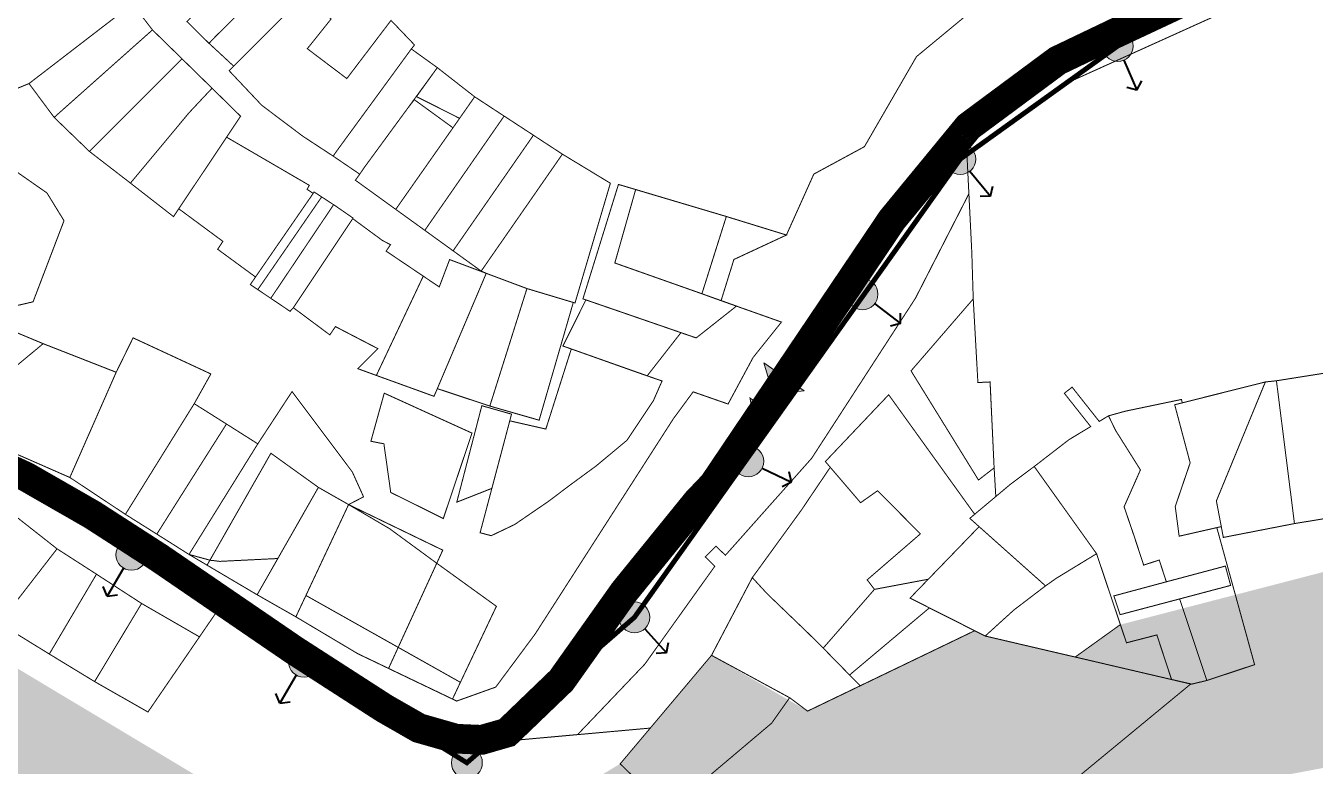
# Model space of a CAD drawing. Header units: millimetres. Extents: x 21689 to 31331, y 37531 to 43751.
# Drawn here: x 23250.9 to 23511.4, y 38434 to 38583.7 of the extents above; entities that cross this region are included whole.
import ezdxf

# ---------------------------------------------------------------- set-up
doc = ezdxf.new("R2010")
doc.units = ezdxf.units.MM
doc.layers.add('0.15 - Видовые раскрытия', color=22, linetype='Continuous', lineweight=9)
doc.layers.add('CONTUR', color=150, linetype='Continuous', lineweight=9)
doc.layers.add('00 Дороги', color=252, linetype='Continuous', lineweight=9, transparency=0.2)
doc.layers.add('00 Природный ландшафт', color=81, linetype='Continuous', lineweight=9, true_color=0xa9da90, transparency=0.4)
doc.linetypes.add('474_2', pattern='A,1,-0.5,[222,geobl2.shx,S=0.1,R=0,X=0,Y=0],-0.5,3', length=5)

# ---------------------------------------------------------------- blocks, each defined once
blk = doc.blocks.new('участки все')
at = {"layer": 'CONTUR', "const_width": 0.2}
for points in [[(347.73, 861.14), (373.09, 850), (384.31, 842.55), (390.66, 838.55), (397.16, 834.44), (400.81, 832.27), (410.92, 826.29), (418.74, 821.83), (431.24, 814.38), (451.22, 804.8), (459.11, 807.63), (467.06, 818.35), (495.01, 861.91), (498.98, 867.31), (506.03, 864.85), (511.08, 874.24), (516.81, 881.42), (504.62, 885.74), (507.21, 894.07), (517.82, 899.01), (523.35, 911.33), (533.57, 916.87), (544.09, 935.08), (554.52, 943.71)], [(660.35, 968.58), (574.25, 929.64), (565.25, 923.65), (554.26, 915.64), (554.67, 907.34), (543.87, 886.22), (522.9, 853.86), (505.5, 834.28), (503.57, 836.11), (501.44, 833.93), (503.36, 832.06), (489.23, 812.28), (475.65, 798.03), (463.67, 796.94), (451.89, 794.9), (441.42, 797.78), (421.61, 809.9), (402.86, 823.02), (399.27, 817.78), (387.58, 824.53), (378.47, 830.45), (370.5, 835.58), (362.1, 842.19)], [(631.17, 871.83), (616.79, 869.55), (614.55, 869.31), (597.78, 865.09), (597.6, 865.77), (586.26, 863.4), (582.87, 862.46), (581, 861.33), (575.52, 868.26), (573.95, 867.02), (579.27, 860.29), (574.88, 857.64), (567.87, 852.22), (563.08, 848.64), (560.11, 846.15), (559.77, 851.94), (558.96, 869.31), (556.49, 869.19), (555.55, 886.09), (555.26, 895.56), (554.26, 915.64), (565.25, 923.65), (574.25, 929.64), (660.35, 968.58)], [(358.86, 820.53), (368.94, 814.31), (378.09, 808.74), (388.86, 802.59), (402.86, 823.02), (421.61, 809.9), (441.42, 797.78), (451.89, 794.9), (463.67, 796.94), (490.32, 799.34), (484.24, 792.11), (493.98, 782.7), (514.83, 800.33), (518.47, 805.48), (522.09, 802.77), (555.83, 819.02), (557.97, 817.95), (599.48, 808.25), (574.85, 787.92)]]:
    blk.add_lwpolyline(points, dxfattribs=at)
for points in [[(413.74, 958.89), (412.35, 957.53), (409.51, 954.73), (398.09, 943.48), (396.74, 942.16), (401.2, 937.76), (402.48, 939.12), (412.63, 949.16), (412.84, 948.94), (413.99, 950.05), (416.74, 952.54), (418.47, 954.11), (413.74, 958.89)], [(353.11, 949.38), (369.55, 957.19), (375.58, 945.36), (380.96, 949.1), (382.61, 946.23), (383.78, 944.22), (364.84, 929.63), (361.72, 928.35), (358.21, 936.86), (353.11, 949.38)], [(416.74, 952.54), (413.99, 950.05), (412.84, 948.94), (412.63, 949.16), (402.48, 939.12), (401.2, 937.77), (406.17, 933.16), (406.72, 933.71), (416.12, 943.09), (417.29, 944.16), (420.73, 947.28), (421.29, 947.77), (416.74, 952.54)], [(389.77, 940.48), (369.92, 922.79), (364.84, 929.63), (385.74, 945.72), (389.77, 940.48)], [(420.73, 947.28), (425.86, 942.69), (421.05, 936.68), (429.03, 930.64), (437.96, 942.4), (442.71, 937.43), (442.06, 936.63), (436, 928.33), (427.38, 916.54), (426.89, 915.85), (426.27, 914.97), (420.18, 918.96), (411.85, 925.24), (405.25, 932.24), (416.12, 943.09), (420.73, 947.28)], [(389.77, 940.48), (369.92, 922.79), (377.03, 915.92), (395.75, 934.63), (389.77, 940.48)], [(442.06, 936.63), (436, 928.33), (427.38, 916.54), (426.89, 915.85), (426.27, 914.97), (431.64, 911.31), (432.24, 912.19), (432.6, 912.72), (441.23, 924.51), (447.31, 932.85), (442.06, 936.63)], [(395.75, 934.63), (401.81, 928.69), (397.12, 923.68), (385.33, 909.51), (377.03, 915.92), (395.75, 934.63)], [(451.81, 922.6), (454.85, 926.96), (447.31, 932.85), (443.1, 926.99), (451.81, 922.6)], [(401.81, 928.69), (397.12, 923.68), (385.33, 909.51), (394.03, 902.73), (407.57, 923.03), (401.81, 928.69)], [(442.66, 926.37), (450.47, 920.69), (438.91, 904.2), (430.76, 910.09), (431.64, 911.31), (432.24, 912.19), (432.6, 912.72), (441.23, 924.51), (442.66, 926.37)], [(450.47, 920.69), (438.91, 904.2), (444.78, 899.96), (460.8, 923.06), (454.85, 926.96), (451.81, 922.6), (450.47, 920.69)], [(450.5, 895.82), (466.72, 919.19), (460.8, 923.06), (444.78, 899.96), (450.5, 895.82)], [(456.17, 891.72), (450.5, 895.82), (466.72, 919.19), (472.57, 915.36), (456.17, 891.72)], [(339.99, 916.58), (347.34, 917.95), (355.88, 916.31), (368.47, 907.51), (371.91, 901.91), (365.66, 885.51), (343.67, 880.38), (342.78, 879.3), (335.71, 885.96), (339.99, 916.58)], [(410.59, 890.53), (402.94, 896.14), (404, 897.73), (395.09, 904.32), (404.75, 918.79), (414.4, 913.17), (421.45, 909.06), (421.01, 908.25), (422.24, 907.43), (410.59, 890.53)], [(472.57, 915.36), (481.41, 910), (482.26, 909.48), (475.12, 885.28), (474.77, 885.38), (465.41, 888.19), (457.19, 891.27), (456.17, 891.72), (472.57, 915.36)], [(472.67, 876.58), (489.7, 870.55), (496.51, 879.28), (499.6, 878.21), (507.73, 884.65), (500.75, 887.14), (505.68, 902.76), (483.89, 909.24), (476.72, 886.11), (477.32, 885.9), (472.67, 876.58)], [(483.89, 909.24), (487.37, 908.21), (483.16, 893.36), (500.75, 887.14), (504.62, 885.74), (507.73, 884.65), (505.83, 883.14), (501.75, 879.91), (499.6, 878.21), (496.51, 879.28), (477.32, 885.9), (476.72, 886.11), (483.89, 909.24)], [(422.24, 907.43), (422.42, 907.71), (423.95, 906.72), (411.05, 887.98), (409.54, 889), (410.59, 890.53), (422.24, 907.43)], [(423.95, 906.72), (426.36, 905.14), (413.67, 886.22), (411.05, 887.98), (423.95, 906.72)], [(500.75, 887.14), (483.16, 893.36), (487.37, 908.21), (505.68, 902.76), (500.75, 887.14)], [(426.36, 905.14), (426.91, 904.78), (430.3, 902.43), (430.23, 902.32), (426.64, 896.95), (420.49, 887.72), (418.23, 884.32), (417.57, 883.59), (413.67, 886.22), (426.36, 905.14)], [(435, 870.63), (431.24, 872), (435.29, 876.05), (426.73, 880.5), (425.6, 878.83), (418.23, 884.32), (420.49, 887.72), (426.64, 896.95), (430.23, 902.32), (436.22, 897.91), (437.85, 897.06), (436.97, 895.76), (444.47, 890.7), (435, 870.63)], [(500.75, 887.14), (505.68, 902.76), (517.82, 899.01), (507.21, 894.07), (504.62, 885.74), (500.75, 887.14)], [(435, 870.63), (444.47, 890.7), (447.7, 888.52), (449.79, 894.05), (457.19, 891.27), (447.31, 867.96), (446.64, 866.41), (435, 870.63)], [(465.41, 888.19), (457.19, 891.27), (447.31, 867.96), (457.91, 864.44), (465.41, 888.19)], [(465.41, 888.19), (474.77, 885.38), (467.87, 861.58), (457.91, 864.44), (465.41, 888.19)], [(477.32, 885.9), (496.51, 879.28), (489.7, 870.55), (472.67, 876.58), (477.32, 885.9)], [(556.49, 869.19), (558.95, 869.31), (559.77, 851.94), (556.61, 849.49), (542.99, 871.55), (555.55, 886.09), (556.49, 869.19)], [(367.7, 877.05), (362.66, 872.86), (360.3, 871.48), (350.51, 863.69), (347.73, 861.14), (341.29, 863.97), (351.68, 875.17), (357.39, 881.36), (367.7, 877.05)], [(401.57, 870.93), (398.21, 864.92), (384.31, 842.55), (373.09, 850), (382.45, 871.27), (385.86, 878.23), (401.57, 870.93)], [(373.09, 850), (347.73, 861.14), (350.51, 863.69), (360.3, 871.48), (362.66, 872.86), (367.7, 877.05), (382.45, 871.27), (373.09, 850)], [(474.37, 875.98), (488.13, 871.09), (492.7, 869.51), (490.94, 865.51), (485.62, 857.53), (479.37, 852.32), (474.03, 848.4), (469.84, 845.23), (462.94, 840.5), (458.19, 838.23), (455.95, 838.83), (461.94, 861.45), (469.23, 859.79), (474.37, 875.98)], [(616.79, 869.55), (631.17, 871.83), (630.69, 869.06), (638.02, 870.45), (638.74, 873.61), (644.36, 874.67), (645.09, 869.52), (648.49, 845.72), (634.24, 843), (626.28, 841.64), (620.43, 840.68), (616.79, 869.55)], [(411.05, 856.8), (417.97, 867.37), (430.15, 851.1), (432.41, 846.09), (429.39, 844.52), (423.29, 848), (415.09, 833.62), (403.38, 833.04), (401.39, 833.28), (397.16, 834.44), (411.05, 856.8)], [(567.87, 852.22), (580.46, 834.59), (586.5, 816.58), (592.64, 818.17), (595.6, 809.17), (599.68, 808.23), (602.73, 808.96), (597.24, 825.45), (585.22, 822.27), (583.95, 826.06), (594.55, 828.91), (593.12, 833.31), (589.97, 832.29), (588.07, 838.08), (586.02, 844.08), (589.32, 851.53), (584.32, 859.49), (582.87, 862.46), (581, 861.33), (575.52, 868.26), (573.95, 867.02), (579.27, 860.29), (574.88, 857.64), (567.87, 852.22)], [(597.14, 838.13), (596.35, 844.13), (599.36, 852.96), (596.24, 864.7), (614.55, 869.31), (604.66, 845.26), (605.65, 840.07), (597.14, 838.13)], [(614.55, 869.31), (604.66, 845.26), (605.65, 840.07), (606.06, 837.88), (620.43, 840.68), (616.79, 869.55), (614.55, 869.31)], [(404.72, 860.81), (397.85, 849.96), (391.45, 839.81), (390.66, 838.55), (384.31, 842.55), (398.21, 864.92), (404.72, 860.81)], [(436.59, 867.04), (454.31, 858.97), (448.52, 841.7), (437.9, 846.98), (436.52, 856.81), (433.89, 857.32), (436.59, 867.04)], [(456.3, 864.51), (462.3, 862.8), (461.94, 861.45), (458.33, 847.8), (451.24, 845.01), (456.3, 864.51)], [(526.64, 852.1), (525.68, 853.22), (538.47, 866.72), (555.84, 842.57), (554.86, 841.74), (556.74, 840.06), (546.47, 829.43), (535.6, 827.38), (534.13, 829.31), (544.87, 838.6), (536.24, 847.33), (532.8, 844.9), (526.64, 852.1)], [(589.32, 851.53), (586.02, 844.08), (588.07, 838.08), (589.97, 832.29), (593.12, 833.31), (594.55, 828.91), (606.48, 832.09), (607.54, 828.18), (597.24, 825.45), (602.73, 808.96), (612.38, 812.16), (604.75, 839.86), (597.14, 838.13), (596.35, 844.13), (599.36, 852.96), (596.24, 864.7), (597.78, 865.09), (597.6, 865.77), (586.26, 863.4), (582.87, 862.46), (584.32, 859.49), (589.32, 851.53)], [(404.72, 860.81), (397.85, 849.96), (391.45, 839.81), (390.66, 838.55), (397.16, 834.44), (411.05, 856.8), (404.72, 860.81)], [(410.92, 826.29), (423.29, 848), (413.7, 854.9), (400.81, 832.27), (410.92, 826.29)], [(413.7, 854.9), (423.29, 848), (415.09, 833.62), (403.38, 833.04), (401.39, 833.28), (413.7, 854.9)], [(526.67, 852.06), (532.8, 844.9), (536.24, 847.33), (544.87, 838.6), (534.13, 829.31), (535.6, 827.38), (525.25, 815.51), (522.24, 818.5), (513.9, 826.52), (510.93, 829.76), (520.84, 843.41), (526.67, 852.06)], [(567.87, 852.22), (563.08, 848.64), (554.86, 841.74), (556.74, 840.06), (542.79, 825.62), (557.97, 817.95), (576.14, 813.7), (585.27, 820.26), (580.46, 834.59), (567.87, 852.22)], [(554.86, 841.74), (563.08, 848.64), (567.87, 852.22), (580.46, 834.59), (572.37, 829.65), (570.15, 828.09), (556.74, 840.06), (554.86, 841.74)], [(429.39, 844.52), (418.74, 821.83), (410.92, 826.29), (423.29, 848), (429.39, 844.52)], [(429.39, 844.52), (448.41, 835.31), (437.46, 811.4), (431.24, 814.38), (418.74, 821.83), (429.39, 844.52)], [(429.39, 844.52), (437.68, 839.64), (447.2, 832.66), (459.24, 823.96), (451.97, 808.59), (420.77, 826.15), (429.39, 844.52)], [(358.86, 820.53), (370.5, 835.58), (362.1, 842.19), (350.87, 827.58), (358.86, 820.53)], [(570.15, 828.09), (556.74, 840.06), (542.79, 825.62), (557.97, 817.95), (563.75, 823.2), (570.15, 828.09)], [(368.94, 814.31), (358.86, 820.53), (370.5, 835.58), (378.47, 830.45), (368.94, 814.31)], [(401.39, 833.28), (403.38, 833.04), (415.09, 833.62), (410.92, 826.29), (400.81, 832.27), (401.39, 833.28)], [(368.94, 814.31), (378.47, 830.45), (387.58, 824.53), (378.09, 808.74), (368.94, 814.31)], [(510.93, 829.76), (513.9, 826.52), (522.24, 818.5), (525.25, 815.51), (530.57, 810.07), (532.74, 807.9), (522.09, 802.77), (518.47, 805.48), (507.13, 811.64), (504.86, 812.87), (502.69, 814.05), (510.93, 829.76)], [(420.77, 826.15), (451.97, 808.59), (450.38, 805.21), (437.46, 811.4), (431.24, 814.38), (418.74, 821.83), (420.77, 826.15)], [(546.69, 823.64), (555.83, 819.02), (532.74, 807.9), (530.57, 810.07), (546.69, 823.64)], [(502.69, 814.05), (504.86, 812.87), (507.13, 811.64), (518.47, 805.48), (514.83, 800.33), (493.98, 782.7), (484.24, 792.11), (502.69, 814.05)]]:
    blk.add_lwpolyline(points, close=True, dxfattribs=at)
blk = doc.blocks.new('трасса вид раскр')
at = {"layer": '0.15 - Видовые раскрытия', "transparency": 33554687}
h = blk.add_hatch(color=256, dxfattribs=at)
h.dxf.hatch_style = 1
h.paths.add_polyline_path([(-2.77, -1.43, 1), (2.77, 1.43, 1)])
at = {"layer": '0.15 - Видовые раскрытия', "lineweight": 40}
for p, q in [((1.42, -2.78), (4.42, -8.62)), ((4.42, -8.62), (5.3, -6.7)), ((4.42, -8.62), (2.35, -8.22))]:
    blk.add_line(p, q, dxfattribs=at)
at = {"layer": '0.15 - Видовые раскрытия'}
blk.add_circle((0, 0), 3.12, dxfattribs=at)
blk = doc.blocks.new('стрелка вид улицы')
at = {"layer": '0.15 - Видовые раскрытия', "linetype": '474_2'}
h = blk.add_hatch(color=256, dxfattribs=at)
h.dxf.hatch_style = 1
h.paths.add_polyline_path([(-23.36, -2.99), (-23.36, 2.99), (-26.54, 0)])
at = {"layer": '0.15 - Видовые раскрытия', "const_width": 0.2}
blk.add_lwpolyline([(-23.36, -2.99), (-23.36, 2.99), (-26.54, 0), (-23.36, -2.99)], dxfattribs=at)
at = {"layer": '0.15 - Видовые раскрытия', "linetype": '474_2', "const_width": 1}
blk.add_lwpolyline([(-23.36, 0), (0, 0)], dxfattribs=at)

msp = doc.modelspace()

# ---------------------------------------------------------------- hatches: boundary and pattern name
at = {"layer": '0.15 - Видовые раскрытия', "transparency": 33554687}
h = msp.add_hatch(color=256, dxfattribs=at)
h.dxf.hatch_style = 1
h.paths.add_polyline_path([(23400.03, 38515.55), (23401.86, 38509.19), (23408.14, 38509.88)])
h.paths.add_polyline_path([(23408.03, 38518.02, 1), (23405.22, 38514, 1)])
h.paths.add_polyline_path([(23410.96, 38522.22, 1), (23409.03, 38519.45, 1)])
h.paths.add_polyline_path([(23413.01, 38525.15, 1), (23411.89, 38523.54, 1)])
at = {"layer": '00 Природный ландшафт', "transparency": 33554585}
h = msp.add_hatch(color=256, dxfattribs=at)
h.dxf.hatch_style = 1
h.paths.add_polyline_path([(23395.02, 38391.88), (23449.51, 38418.81), (23461.6, 38430.28), (23475.7, 38431.09), (23503.7, 38431.89), (23531.11, 38437.06), (23545.16, 38440.8), (23622.77, 38447.78), (23675.93, 38464.57), (23740.5, 38473.73), (23774.19, 38496.28), (23805.29, 38500.36), (23833.33, 38547.7), (23844.06, 38584), (23841.81, 38608.64), (23838.96, 38631.74), (23824.61, 38655.12), (23794.52, 38646.75), (23795.35, 38615.56), (23776.57, 38611.97), (23734.33, 38614.56), (23728.51, 38607.42), (23729.79, 38590.68), (23750.12, 38581.49), (23733.85, 38545.53), (23708.3, 38530.27), (23686.17, 38529.65), (23674.51, 38512.58), (23634.66, 38487.94), (23608.33, 38487.55), (23598.74, 38488.8), (23585.2, 38488.6), (23577.98, 38490.12), (23472.01, 38462.61), (23463, 38456.04), (23444.72, 38460.3), (23442.57, 38461.38), (23408.85, 38445.14), (23389.44, 38456.41), (23370.98, 38434.47), (23338.03, 38414.73), (23295.18, 38426.22), (23219.45, 38471.62), (23155.49, 38482.6), (23141.38, 38453.8), (23199.3, 38423.09), (23224.26, 38406.68), (23303.54, 38370.13), (23337.84, 38368.48), (23370.25, 38379.53)])

# ---------------------------------------------------------------- linework, layer by layer
at = {"layer": '0.15 - Видовые раскрытия'}
for p, q in [((23400.03, 38515.55), (23408.14, 38509.88)), ((23401.86, 38509.19), (23400.03, 38515.55)), ((23401.86, 38509.19), (23408.14, 38509.88))]:
    msp.add_line(p, q, dxfattribs=at)
at = {"layer": '0.15 - Видовые раскрытия', "linetype": '474_2', "const_width": 1}
msp.add_lwpolyline([(23570.87, 38626.22), (23471.49, 38579.58), (23439.68, 38556.72), (23373.87, 38464.09), (23340.03, 38434.69), (23272.27, 38476.73)], dxfattribs=at)
msp.add_lwpolyline([(23570.87, 38626.22), (23471.49, 38579.58), (23439.68, 38556.72), (23373.87, 38464.09), (23340.03, 38434.69), (23272.27, 38476.73)], dxfattribs=at)
at = {"layer": '0.15 - Видовые раскрытия'}
for centre, radius in [((23412.45, 38524.35), 0.978), ((23410, 38520.84), 1.69), ((23406.62, 38516.01), 2.45)]:
    msp.add_circle(centre, radius, dxfattribs=at)
at = {"layer": '00 Дороги', "lineweight": 9, "const_width": 6}
for points in [[(23592.12, 38641.98), (23567.85, 38628.58), (23459.32, 38576.62), (23441.33, 38563.27), (23440.04, 38561.69)], [(23440.04, 38561.69), (23425.87, 38544.44), (23389.86, 38490.93), (23386.5, 38487.4), (23371.8, 38469.26), (23359.12, 38451.35), (23348.15, 38440.79), (23343.07, 38439.33), (23337.86, 38439.55), (23330.33, 38441.7), (23323.46, 38445.63), (23305.14, 38457.45), (23277.85, 38476.13), (23264.37, 38484.83), (23250.92, 38492.55), (23226.41, 38503.85), (23206.28, 38509.63), (23186.34, 38511.56), (23142.89, 38515.72), (23092.14, 38521.91), (23081.56, 38522.65), (23071.32, 38520.75)]]:
    msp.add_lwpolyline(points, dxfattribs=at)

# ---------------------------------------------------------------- block references
at = {"layer": '0.15 - Видовые раскрытия'}
for name, p, rotation in [('трасса вид раскр', (23471.49, 38579.58), 356.2360838328256), ('трасса вид раскр', (23471.49, 38579.58), 356.2360838328256), ('трасса вид раскр', (23439.68, 38556.72), 11.88704817583667), ('трасса вид раскр', (23439.68, 38556.72), 11.88704817583667), ('трасса вид раскр', (23419.94, 38529.4), 25.13402759473666), ('трасса вид раскр', (23419.94, 38529.4), 25.13402759473666), ('стрелка вид улицы', (23412.46, 38526.36), 56.94076347626004), ('трасса вид раскр', (23396.87, 38495.63), 37.07075849260748), ('трасса вид раскр', (23396.87, 38495.63), 37.07075849260748), ('трасса вид раскр', (23272.27, 38476.73), 302.4006408304211), ('трасса вид раскр', (23272.27, 38476.73), 302.4006408304211), ('трасса вид раскр', (23373.87, 38464.09), 14.97966133491858), ('трасса вид раскр', (23373.87, 38464.09), 14.97966133491858), ('трасса вид раскр', (23307.15, 38455.09), 302.4006408304211), ('трасса вид раскр', (23307.15, 38455.09), 302.4006408304211), ('трасса вид раскр', (23340.03, 38434.69), 337.0155789093847), ('трасса вид раскр', (23340.03, 38434.69), 337.0155789093847)]:
    msp.add_blockref(name, p, dxfattribs=dict(at, rotation=rotation))
at = {"layer": 'CONTUR'}
msp.add_blockref('участки все', (22886.75, 37642.36), dxfattribs=at)

doc.saveas('drawing.dxf')
